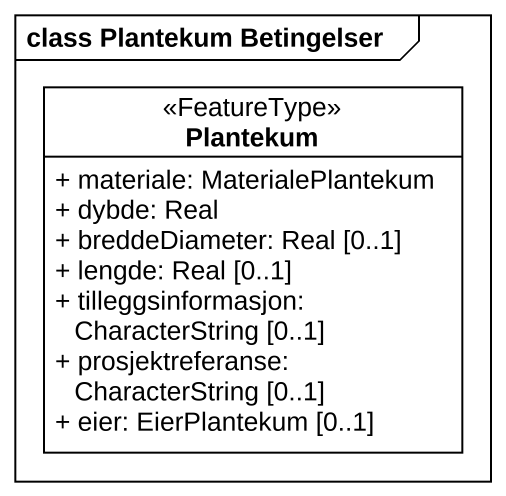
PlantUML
@startuml
mainframe class Plantekum Betingelser
hide circle
hide empty members
skinparam classAttributeIconSize 0
class Plantekum <<FeatureType>> {
  + materiale: MaterialePlantekum
  + dybde: Real
  + breddeDiameter: Real [0..1]
  + lengde: Real [0..1]
  + tilleggsinformasjon: CharacterString [0..1]
  + prosjektreferanse: CharacterString [0..1]
  + eier: EierPlantekum [0..1]
}
@enduml
